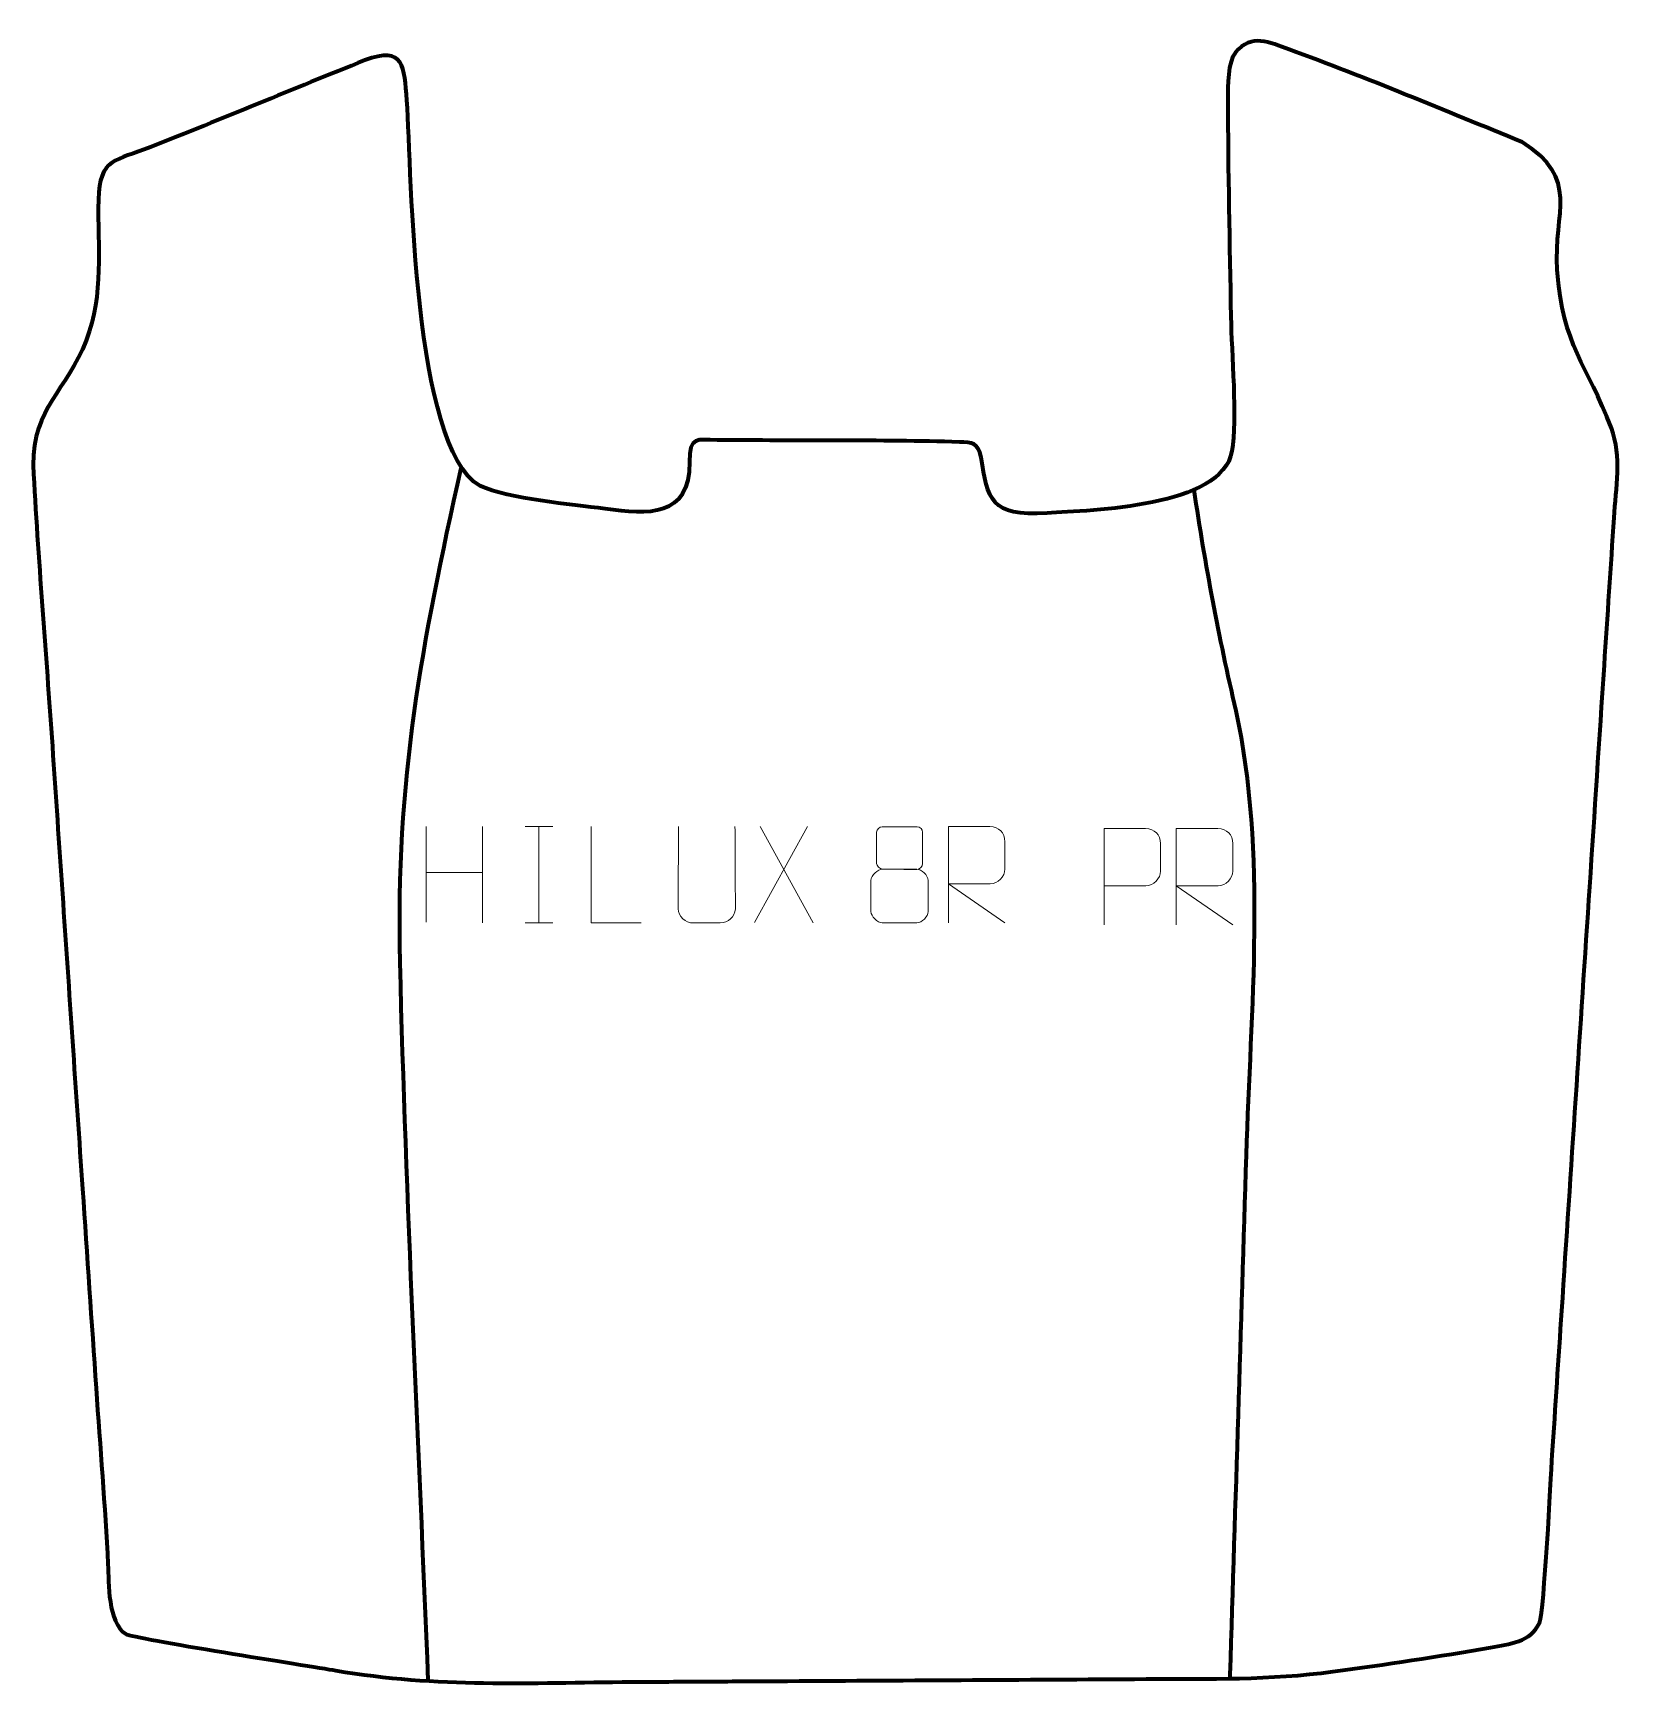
# Model space of a CAD drawing. Header units: millimetres. Extents: x 1174 to 1586, y 295 to 724.
import ezdxf

# ---------------------------------------------------------------- set-up
doc = ezdxf.new("R2010")
doc.units = ezdxf.units.MM
doc.header["$MEASUREMENT"] = 0
doc.layers.add('layer 1', color=7, linetype='Continuous', plot=False)
doc.layers.add('layer 2', color=7, linetype='Continuous')
doc.layers.add('layer 3', color=7, linetype='Continuous')

msp = doc.modelspace()

# ---------------------------------------------------------------- linework, layer by layer
at = {"layer": 'layer 1', "color": 250, "lineweight": 9}
for points in [[(1276.1662, 518.2822), (1276.1662, 518.2822), (1276.1662, 493.5047), (1276.1662, 493.5047)], [(1290.8095, 518.2822), (1290.8095, 518.2822), (1290.8095, 493.3287), (1290.8095, 493.3287)], [(1301.8228, 518.2645), (1301.8228, 518.2645), (1308.9909, 518.2645), (1308.9909, 518.2645)], [(1305.4068, 518.2645), (1305.4068, 518.2645), (1305.4068, 493.311), (1305.4068, 493.311)], [(1375.0753, 518.2645), (1375.0753, 518.2645), (1361.3347, 493.3687), (1361.3347, 493.3687)], [(1362.7893, 518.2645), (1362.7893, 518.2645), (1376.5299, 493.311), (1376.5299, 493.311)], [(1276.1662, 506.3999), (1276.1662, 506.3999), (1290.8095, 506.4003), (1290.8095, 506.4003)], [(1301.8228, 493.311), (1301.8228, 493.311), (1308.9909, 493.311), (1308.9909, 493.311)]]:
    msp.add_open_spline(points, degree=3, dxfattribs=at)
for points, knots in [([(1331.8814, 493.3109), (1331.8814, 493.3109), (1318.9323, 493.3109), (1318.9323, 493.3109), (1318.9323, 493.3109), (1318.9323, 493.3109), (1318.9323, 518.2645), (1318.9323, 518.2645)], [0, 0, 0, 0, 0.33333333, 0.33333333, 0.33333333, 0.33333333, 1, 1, 1, 1]), ([(1356.2595, 518.2687), (1356.2591, 512.7292), (1356.3549, 502.5274), (1356.3553, 496.987), (1356.3553, 496.987), (1356.2155, 494.7475), (1354.5383, 493.3213), (1352.3906, 493.3108), (1352.3906, 493.3108), (1350.0587, 493.3112), (1347.7268, 493.3112), (1345.3953, 493.3108), (1345.3953, 493.3108), (1343.4703, 493.2093), (1341.4982, 495.0258), (1341.5094, 496.9703), (1341.5094, 496.9703), (1341.5097, 502.5322), (1341.6051, 512.7076), (1341.6047, 518.2687)], [0, 0, 0, 0, 0.16666667, 0.16666667, 0.16666667, 0.16666667, 0.33333333, 0.33333333, 0.33333333, 0.33333333, 0.5, 0.5, 0.5, 0.5, 0.66666667, 0.66666667, 0.66666667, 0.66666667, 1, 1, 1, 1]), ([(1392.9789, 516.7986), (1392.9789, 514.5856), (1392.9789, 510.9033), (1392.9789, 508.69), (1392.9789, 508.69), (1392.9939, 508.1826), (1393.8013, 507.2512), (1394.5014, 507.2524), (1394.5014, 507.2524), (1397.4713, 507.2526), (1400.4415, 507.1677), (1403.4119, 507.1674), (1403.4119, 507.1674), (1404.209, 507.1716), (1404.9297, 507.9619), (1404.9271, 508.6826), (1404.9271, 508.6826), (1404.9268, 510.8986), (1404.9268, 514.5833), (1404.9271, 516.7986), (1404.9271, 516.7986), (1404.9086, 517.5094), (1404.2972, 518.2698), (1403.4633, 518.2624), (1403.4633, 518.2624), (1400.4462, 518.2621), (1397.4293, 518.2621), (1394.4127, 518.2624), (1394.4127, 518.2624), (1393.7863, 518.27), (1392.9622, 517.559), (1392.9789, 516.7986)], [0, 0, 0, 0, 0.11111111, 0.11111111, 0.11111111, 0.11111111, 0.22222222, 0.22222222, 0.22222222, 0.22222222, 0.33333333, 0.33333333, 0.33333333, 0.33333333, 0.44444444, 0.44444444, 0.44444444, 0.44444444, 0.55555556, 0.55555556, 0.55555556, 0.55555556, 0.66666667, 0.66666667, 0.66666667, 0.66666667, 0.77777778, 0.77777778, 0.77777778, 0.77777778, 1, 1, 1, 1]), ([(1411.6003, 493.311), (1411.6003, 493.311), (1411.6003, 518.2645), (1411.6003, 518.2645), (1411.6003, 518.2645), (1415.1951, 518.2645), (1418.7906, 518.2645), (1422.3858, 518.2645), (1422.3858, 518.2645), (1424.7111, 518.2268), (1426.2684, 516.7368), (1426.2643, 514.3704), (1426.2643, 514.3704), (1426.2639, 512.3349), (1426.2639, 509.2755), (1426.2643, 507.2395), (1426.2643, 507.2395), (1426.2578, 505.364), (1424.4455, 503.4222), (1422.436, 503.4031), (1422.436, 503.4031), (1422.436, 503.4031), (1411.6003, 503.4031), (1411.6003, 503.4031), (1411.6003, 503.4031), (1411.6003, 503.4031), (1426.255, 493.311), (1426.255, 493.311)], [0, 0, 0, 0, 0.125, 0.125, 0.125, 0.125, 0.25, 0.25, 0.25, 0.25, 0.375, 0.375, 0.375, 0.375, 0.5, 0.5, 0.5, 0.5, 0.625, 0.625, 0.625, 0.625, 0.75, 0.75, 0.75, 0.75, 1, 1, 1, 1]), ([(1451.9699, 492.7994), (1451.9699, 492.7994), (1451.9699, 517.753), (1451.9699, 517.753), (1451.9699, 517.753), (1455.5649, 517.753), (1459.1602, 517.753), (1462.7556, 517.753), (1462.7556, 517.753), (1465.0808, 517.7151), (1466.6382, 516.225), (1466.634, 513.8589), (1466.634, 513.8589), (1466.6336, 511.8232), (1466.6336, 508.7639), (1466.634, 506.7279), (1466.634, 506.7279), (1466.6275, 504.8525), (1464.8153, 502.9106), (1462.8057, 502.8915), (1462.8057, 502.8915), (1462.8057, 502.8915), (1451.9699, 502.8915), (1451.9699, 502.8915)], [0, 0, 0, 0, 0.14285714, 0.14285714, 0.14285714, 0.14285714, 0.28571429, 0.28571429, 0.28571429, 0.28571429, 0.42857143, 0.42857143, 0.42857143, 0.42857143, 0.57142857, 0.57142857, 0.57142857, 0.57142857, 0.71428571, 0.71428571, 0.71428571, 0.71428571, 1, 1, 1, 1]), ([(1470.7226, 492.8033), (1470.7226, 492.8033), (1470.7226, 517.7568), (1470.7226, 517.7568), (1470.7226, 517.7568), (1474.3174, 517.7568), (1477.9129, 517.7568), (1481.5081, 517.7568), (1481.5081, 517.7568), (1483.8334, 517.7191), (1485.3907, 516.2291), (1485.3866, 513.8627), (1485.3866, 513.8627), (1485.3862, 511.8272), (1485.3862, 508.7678), (1485.3866, 506.7318), (1485.3866, 506.7318), (1485.3801, 504.8563), (1483.5678, 502.9145), (1481.5583, 502.8954), (1481.5583, 502.8954), (1481.5583, 502.8954), (1470.7226, 502.8954), (1470.7226, 502.8954), (1470.7226, 502.8954), (1470.7226, 502.8954), (1485.3773, 492.8033), (1485.3773, 492.8033)], [0, 0, 0, 0, 0.125, 0.125, 0.125, 0.125, 0.25, 0.25, 0.25, 0.25, 0.375, 0.375, 0.375, 0.375, 0.5, 0.5, 0.5, 0.5, 0.625, 0.625, 0.625, 0.625, 0.75, 0.75, 0.75, 0.75, 1, 1, 1, 1]), ([(1391.5201, 504.2804), (1391.5201, 501.1096), (1391.5201, 499.4075), (1391.5201, 496.2361), (1391.5201, 496.2361), (1391.5116, 495.0142), (1393.2095, 493.3215), (1394.4621, 493.313), (1394.4621, 493.313), (1397.4452, 493.3133), (1400.4285, 493.3133), (1403.4119, 493.313), (1403.4119, 493.313), (1404.7352, 493.3247), (1406.3556, 494.9463), (1406.3445, 496.2455), (1406.3445, 496.2455), (1406.3442, 499.4137), (1406.3442, 501.1125), (1406.3445, 504.2804), (1406.3445, 504.2804), (1406.2748, 505.6608), (1404.697, 507.2394), (1403.3916, 507.2333), (1403.3916, 507.2333), (1400.415, 507.233), (1397.4384, 507.233), (1394.4621, 507.2333), (1394.4621, 507.2333), (1393.3826, 507.2397), (1391.5363, 505.6608), (1391.5201, 504.2804)], [0, 0, 0, 0, 0.11111111, 0.11111111, 0.11111111, 0.11111111, 0.22222222, 0.22222222, 0.22222222, 0.22222222, 0.33333333, 0.33333333, 0.33333333, 0.33333333, 0.44444444, 0.44444444, 0.44444444, 0.44444444, 0.55555556, 0.55555556, 0.55555556, 0.55555556, 0.66666667, 0.66666667, 0.66666667, 0.66666667, 0.77777778, 0.77777778, 0.77777778, 0.77777778, 1, 1, 1, 1])]:
    msp.add_open_spline(points, degree=3, knots=knots, dxfattribs=at)
at = {"layer": 'layer 2', "color": 142, "lineweight": 158}
for points, knots in [([(1285.1331, 611.2222), (1274.9137, 565.4228), (1268.2001, 530.4406), (1269.3236, 482.996), (1269.3236, 482.996), (1270.8668, 420.856), (1274.157, 358.7726), (1276.616, 296.6647)], [0, 0, 0, 0, 0.33333333, 0.33333333, 0.33333333, 0.33333333, 1, 1, 1, 1]), ([(1475.262, 605.6801), (1478.1505, 586.0758), (1481.6676, 567.6284), (1486.1395, 548.3271), (1486.1395, 548.3271), (1494.1863, 511.8122), (1489.9309, 470.3835), (1488.8204, 433.0634), (1488.8204, 433.0634), (1487.4795, 388.1253), (1486.0079, 343.1914), (1484.6035, 298.2553), (1484.6035, 298.2553), (1484.6035, 298.2553), (1484.5733, 297.2906), (1484.5733, 297.2906)], [0, 0, 0, 0, 0.2, 0.2, 0.2, 0.2, 0.4, 0.4, 0.4, 0.4, 0.6, 0.6, 0.6, 0.6, 1, 1, 1, 1])]:
    msp.add_open_spline(points, degree=3, knots=knots, dxfattribs=at)
at = {"layer": 'layer 3', "color": 242, "lineweight": 158}
msp.add_open_spline([(1260.2492, 717.0663), (1270.5983, 720.8692), (1270.4752, 715.4951), (1271.1639, 706.6748), (1271.1639, 706.6748), (1272.4157, 686.7287), (1272.7224, 617.2211), (1290.046, 606.6588), (1290.046, 606.6588), (1297.865, 603.2075), (1313.527, 601.9206), (1322.5739, 600.6998), (1322.5739, 600.6998), (1333.6388, 599.2304), (1344.5657, 598.28), (1344.4717, 612.8862), (1344.4717, 612.8862), (1344.4283, 619.6293), (1346.4673, 618.6327), (1351.592, 618.5584), (1351.592, 618.5584), (1372.4609, 618.3373), (1393.674, 618.6697), (1414.4862, 618.0249), (1414.4862, 618.0249), (1417.695, 617.9254), (1419.3743, 617.9818), (1420.076, 613.9946), (1420.076, 613.9946), (1421.942, 603.3934), (1422.2979, 598.5941), (1437.2233, 599.5909), (1437.2233, 599.5909), (1448.7607, 600.3615), (1482.5838, 601.0459), (1485.1348, 615.6664), (1485.1348, 615.6664), (1486.5642, 623.8582), (1485.0259, 641.2886), (1484.8678, 650.5591), (1484.8678, 650.5591), (1484.5472, 669.3679), (1484.0886, 688.3419), (1484.0747, 707.1407), (1484.0747, 707.1407), (1484.0723, 710.3634), (1484.0356, 716.5853), (1486.0924, 719.1165), (1486.0924, 719.1165), (1490.1565, 724.1184), (1494.9297, 721.66), (1499.9442, 719.8697), (1499.9442, 719.8697), (1520.162, 712.5132), (1540.472, 703.9743), (1560.4265, 695.8359), (1560.4265, 695.8359), (1575.6862, 686.2194), (1568.5327, 678.0492), (1569.517, 662.7025), (1569.517, 662.7025), (1570.9541, 642.8628), (1577.1965, 638.342), (1583.5507, 621.598), (1583.5507, 621.598), (1586.284, 614.395), (1584.7661, 606.0233), (1584.2631, 598.3929), (1584.2631, 598.3929), (1583.4219, 585.6322), (1582.5807, 572.8716), (1581.7395, 560.111), (1581.7395, 560.111), (1580.4777, 540.9701), (1579.2159, 521.8291), (1577.9541, 502.6882), (1577.9541, 502.6882), (1575.5357, 466.0013), (1573.1173, 429.3146), (1570.6989, 392.6277), (1570.6989, 392.6277), (1569.8786, 380.1861), (1569.0585, 367.7445), (1568.2383, 355.3029), (1568.2383, 355.3029), (1567.7943, 348.5277), (1566.2219, 315.4963), (1564.8803, 311.6329), (1564.8803, 311.6329), (1562.6757, 306.6953), (1557.1174, 306.2869), (1552.2283, 305.3743), (1552.2283, 305.3743), (1538.9541, 302.9853), (1524.735, 300.8915), (1511.3503, 299.0916), (1511.3503, 299.0916), (1495.1655, 296.915), (1479.1523, 297.2253), (1462.8807, 297.1688), (1462.8807, 297.1688), (1430.889, 296.9891), (1398.8975, 296.8095), (1366.9058, 296.6298), (1366.9058, 296.6298), (1360.8273, 296.5957), (1354.7489, 296.5615), (1348.6706, 296.5274), (1348.6706, 296.5274), (1342.2722, 296.4915), (1335.8738, 296.4556), (1329.4755, 296.4196), (1329.4755, 296.4196), (1302.8092, 296.2331), (1279.3076, 294.857), (1252.6929, 299.3824), (1252.6929, 299.3824), (1246.0457, 300.5055), (1200.089, 307.6884), (1198.2659, 308.8428), (1198.2659, 308.8428), (1193.498, 311.8621), (1193.8671, 321.9385), (1193.6258, 326.9268), (1193.6258, 326.9268), (1192.8981, 341.975), (1191.5771, 357.5093), (1190.5496, 372.5946), (1190.5496, 372.5946), (1189.376, 389.8244), (1188.2022, 407.0541), (1187.0288, 424.2839), (1187.0288, 424.2839), (1186.1594, 437.0467), (1185.2902, 449.8095), (1184.421, 462.5722), (1184.421, 462.5722), (1183.5517, 475.3351), (1182.6825, 488.0978), (1181.8132, 500.8607), (1181.8132, 500.8607), (1180.944, 513.6234), (1180.0747, 526.3862), (1179.2055, 539.149), (1179.2055, 539.149), (1177.555, 563.3331), (1175.4895, 587.832), (1174.2164, 611.9964), (1174.2164, 611.9964), (1174.2471, 627.0536), (1182.7907, 631.2066), (1188.0085, 644.4032), (1188.0085, 644.4032), (1192.587, 656.5539), (1190.8822, 668.4226), (1191.1577, 680.9156), (1191.1577, 680.9156), (1191.3973, 691.781), (1195.7546, 690.9997), (1204.6587, 694.5218), (1204.6587, 694.5218), (1223.2471, 701.8748), (1241.6963, 709.6154), (1260.2492, 717.0663)], degree=3, knots=[0, 0, 0, 0, 0.02380952, 0.02380952, 0.02380952, 0.02380952, 0.04761905, 0.04761905, 0.04761905, 0.04761905, 0.07142857, 0.07142857, 0.07142857, 0.07142857, 0.0952381, 0.0952381, 0.0952381, 0.0952381, 0.11904762, 0.11904762, 0.11904762, 0.11904762, 0.14285714, 0.14285714, 0.14285714, 0.14285714, 0.16666667, 0.16666667, 0.16666667, 0.16666667, 0.19047619, 0.19047619, 0.19047619, 0.19047619, 0.21428571, 0.21428571, 0.21428571, 0.21428571, 0.23809524, 0.23809524, 0.23809524, 0.23809524, 0.26190476, 0.26190476, 0.26190476, 0.26190476, 0.28571429, 0.28571429, 0.28571429, 0.28571429, 0.30952381, 0.30952381, 0.30952381, 0.30952381, 0.33333333, 0.33333333, 0.33333333, 0.33333333, 0.35714286, 0.35714286, 0.35714286, 0.35714286, 0.38095238, 0.38095238, 0.38095238, 0.38095238, 0.4047619, 0.4047619, 0.4047619, 0.4047619, 0.42857143, 0.42857143, 0.42857143, 0.42857143, 0.45238095, 0.45238095, 0.45238095, 0.45238095, 0.47619048, 0.47619048, 0.47619048, 0.47619048, 0.5, 0.5, 0.5, 0.5, 0.52380952, 0.52380952, 0.52380952, 0.52380952, 0.54761905, 0.54761905, 0.54761905, 0.54761905, 0.57142857, 0.57142857, 0.57142857, 0.57142857, 0.5952381, 0.5952381, 0.5952381, 0.5952381, 0.61904762, 0.61904762, 0.61904762, 0.61904762, 0.64285714, 0.64285714, 0.64285714, 0.64285714, 0.66666667, 0.66666667, 0.66666667, 0.66666667, 0.69047619, 0.69047619, 0.69047619, 0.69047619, 0.71428571, 0.71428571, 0.71428571, 0.71428571, 0.73809524, 0.73809524, 0.73809524, 0.73809524, 0.76190476, 0.76190476, 0.76190476, 0.76190476, 0.78571429, 0.78571429, 0.78571429, 0.78571429, 0.80952381, 0.80952381, 0.80952381, 0.80952381, 0.83333333, 0.83333333, 0.83333333, 0.83333333, 0.85714286, 0.85714286, 0.85714286, 0.85714286, 0.88095238, 0.88095238, 0.88095238, 0.88095238, 0.9047619, 0.9047619, 0.9047619, 0.9047619, 0.92857143, 0.92857143, 0.92857143, 0.92857143, 0.95238095, 0.95238095, 0.95238095, 0.95238095, 1, 1, 1, 1], dxfattribs=at)

doc.saveas('drawing.dxf')
